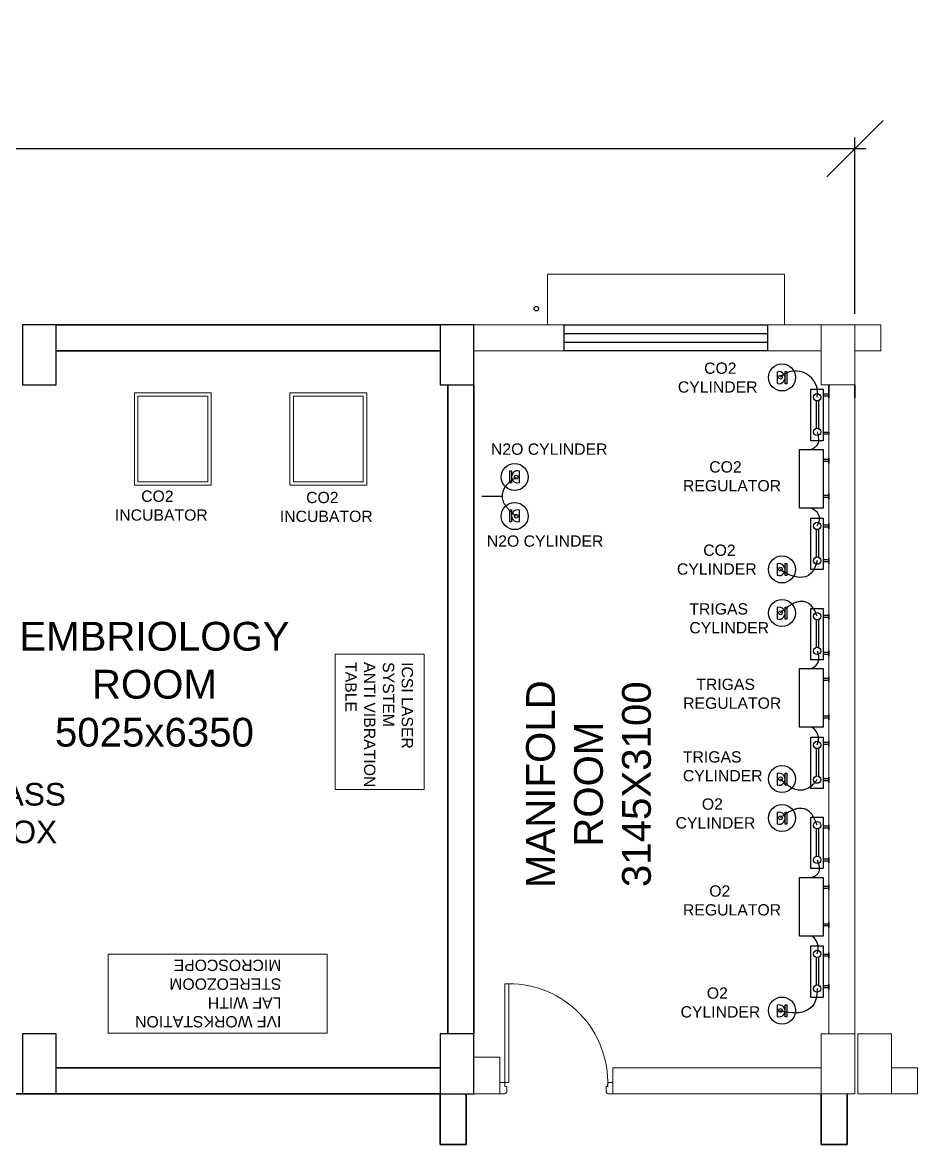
# Model space of a CAD drawing. Header units: millimetres. Extents: x 1448174 to 1599581, y -224422 to -106989.
# Drawn here: x 1487902 to 1495832, y -129313 to -119373 of the extents above; entities that cross this region are included whole.
import ezdxf

# ---------------------------------------------------------------- set-up
doc = ezdxf.new("R2010")
doc.units = ezdxf.units.MM
doc.header["$LTSCALE"] = 600
doc.header["$MEASUREMENT"] = 0
doc.header["$PDMODE"] = 35
for name, color, linetype in [('col', 5, 'Continuous'), ('fun-text', 250, 'Continuous'), ('MEP_HVAC_COPPER_PIPE', 5, 'Continuous'), ('TEXT', 253, 'Continuous'), ('wall', 1, 'Continuous'), ('Window', 4, 'Continuous')]:
    doc.layers.add(name, color=color, linetype=linetype)
for name, color, linetype, lineweight in [('D.F', 251, 'Continuous', 5), ('DOOR', 144, 'Continuous', 13), ('furniture', 30, 'Continuous', 9), ('P-Wall', 1, 'Continuous', 35)]:
    doc.layers.add(name, color=color, linetype=linetype, lineweight=lineweight)
doc.styles.add('ARIAL', font='arial.ttf')
doc.styles.add('ROMANT', font='romant.shx')
doc.dimstyles.get("Standard").update_dxf_attribs({"dimscale": 1.5, "dimtxt": 225, "dimasz": 200, "dimexe": 100, "dimexo": 100, "dimgap": 0.25, "dimtad": 0, "dimdec": 0, "dimzin": 0, "dimdsep": 46, "dimtxsty": 'ARIAL', "dimblk": 'OBLIQUE', "dimcen": 0.09, "dimdle": 100, "dimclrd": 256, "dimclre": 256, "dimclrt": 6, "dimadec": 0, "dimazin": 0, "dimtfac": 1, "dimtdec": 0, "dimtofl": 0, "dimtmove": 0, "dimatfit": 3, "dimfxl": 1, "dimtolj": 1, "dimtzin": 0, "dimarcsym": 0})

# ---------------------------------------------------------------- blocks, each defined once
blk = doc.blocks.new('W1800')
at = {"layer": 'wall', "color": 7}
for p, q in [((0, -57.5), (0, 172.5)), ((1800, 172.5), (1800, -57.5))]:
    blk.add_line(p, q, dxfattribs=at)
at = {"layer": 'Window'}
for p, q in [((0, 172.5), (1800, 172.5)), ((0, 97.5), (1800, 97.5)), ((1800, 17.5), (0, 17.5)), ((1800, -57.5), (0, -57.5))]:
    blk.add_line(p, q, dxfattribs=at)
blk = doc.blocks.new('A$C19B8274B')
at = {"layer": 'DOOR'}
blk.add_line((-45, 925), (-80, 925), dxfattribs=at)
at = {"layer": 'DOOR', "color": 8}
for p, q in [((-80, 50), (-80, 925)), ((-45, 50), (-45, 925)), ((-45, 50), (-80, 50)), ((-955, -50), (-955, -47.5)), ((-940, -35), (-942.5, -35)), ((-60, -35), (-57.5, -35)), ((-45, -50), (-45, -47.5))]:
    blk.add_line(p, q, dxfattribs=at)
for points in [[(-940, 15), (-955, 15), (-955, 50), (-1000, 50), (-1000, -50), (-955, -50)], [(-940, -35), (-940, 15)], [(-60, 15), (-45, 15), (-45, 50), (0, 50), (0, -50), (-45, -50)], [(-60, -35), (-60, 15)]]:
    blk.add_lwpolyline(points, dxfattribs=at)
for centre, radius, start, end in [((-80, 50), 875, 90, 182.29244), ((-955, -35), 12.5, 270, 0), ((-45, -35), 12.5, 180, 270)]:
    blk.add_arc(centre, radius, start, end, dxfattribs=at)
blk = doc.blocks.new('_Oblique')
at = {"color": 0, "linetype": 'ByBlock', "lineweight": -2}
blk.add_line((-0.5, -0.5), (0.5, 0.5), dxfattribs=at)
blk = doc.blocks.new('*D80')
at = {"layer": 'D.F', "color": 5, "lineweight": -2, "transparency": 16777216}
for p, q in [((1462002.1, -121953.3), (1462002.1, -120391.7)), ((1495277.1, -121953.3), (1495277.1, -120391.7)), ((1461902.1, -120491.7), (1474484.4, -120491.7)), ((1495377.1, -120491.7), (1482794.8, -120491.7))]:
    blk.add_line(p, q, dxfattribs=at)
at = {"layer": 'Defpoints', "color": 0, "transparency": 16777216}
for p in [(1462002.1, -120491.7), (1462002.1, -122053.3), (1495277.1, -122053.3)]:
    blk.add_point(p, dxfattribs=at)
at = {"layer": 'D.F', "color": 5, "lineweight": -2, "transparency": 16777216, "xscale": 500, "yscale": 500, "zscale": 500, "rotation": 180}
blk.add_blockref('_Oblique', (1462002.1, -120491.7), dxfattribs=at)
at = {"layer": 'D.F', "color": 5, "lineweight": -2, "transparency": 16777216, "xscale": 500, "yscale": 500, "zscale": 500}
blk.add_blockref('_Oblique', (1495277.1, -120491.7), dxfattribs=at)
at = {"layer": 'D.F', "color": 7, "transparency": 16777216, "insert": (1478639.6, -120491.7), "char_height": 750, "attachment_point": 5, "style": 'ROMANT'}
blk.add_mtext('\\A1;{\\H0.6667x;INFERTILITY CENTER}', dxfattribs=at)

msp = doc.modelspace()

# ---------------------------------------------------------------- linework, layer by layer
at = {"layer": 'col'}
for points in [[(1487902.098, -122583.2516), (1488202.098, -122583.2516), (1488202.098, -122053.2516), (1487902.098, -122053.2516)], [(1491602.098, -122583.2516), (1491902.098, -122583.2516), (1491902.098, -122053.2516), (1491602.098, -122053.2516)], [(1487902.098, -128863.2516), (1488202.098, -128863.2516), (1488202.098, -128333.2516), (1487902.098, -128333.2516)], [(1491602.098, -128863.2516), (1491902.098, -128863.2516), (1491902.098, -128333.2516), (1491602.098, -128333.2516)]]:
    msp.add_lwpolyline(points, close=True, dxfattribs=at)
at = {"layer": 'D.F'}
for p, q in [((1492702.4244, -122053.2516), (1491902.098, -122053.2516)), ((1492702.4244, -122053.2516), (1492702.4244, -122283.2516)), ((1494977.098, -122053.2516), (1494502.4244, -122053.2516)), ((1494502.4244, -122053.2516), (1494502.4244, -122283.2516)), ((1495277.098, -122053.2516), (1495507.098, -122053.2516)), ((1495507.098, -122053.2516), (1495507.098, -122283.2516)), ((1492702.4244, -122283.2516), (1491902.098, -122283.2516)), ((1494977.098, -122283.2516), (1494502.4244, -122283.2516)), ((1495507.098, -122283.2516), (1495277.098, -122283.2516)), ((1495047.098, -122675.7516), (1495047.098, -125498.2516)), ((1495277.098, -122698.2516), (1495277.098, -125183.2516)), ((1495277.098, -125183.2516), (1495277.098, -128333.2516)), ((1495047.098, -125498.2516), (1495047.098, -128333.2516)), ((1491902.098, -128540.2516), (1492132.098, -128540.2516)), ((1492132.098, -128540.2516), (1492132.098, -128863.2516)), ((1493132.098, -128633.2516), (1494977.098, -128633.2516)), ((1493132.098, -128633.2516), (1493132.098, -128863.2516)), ((1495602.098, -128633.2516), (1495832.098, -128633.2516)), ((1495832.098, -128633.2516), (1495832.098, -128863.2516)), ((1491902.098, -128863.2516), (1492132.098, -128863.2516)), ((1493132.098, -128863.2516), (1494977.098, -128863.2516)), ((1495832.098, -128863.2516), (1495602.098, -128863.2516))]:
    msp.add_line(p, q, dxfattribs=at)
msp.add_lwpolyline([(1494652.4244, -122053.2516), (1494652.4244, -121603.2516), (1492552.4244, -121603.2516), (1492552.4244, -122053.2516)], dxfattribs=at)
for points in [[(1494977.098, -122583.2516), (1495277.098, -122583.2516), (1495277.098, -122053.2516), (1494977.098, -122053.2516)], [(1494977.098, -128863.2516), (1495277.098, -128863.2516), (1495277.098, -128333.2516), (1494977.098, -128333.2516)], [(1495302.098, -128863.2516), (1495602.098, -128863.2516), (1495602.098, -128333.2516), (1495302.098, -128333.2516)]]:
    msp.add_lwpolyline(points, close=True, dxfattribs=at)
at = {"layer": 'furniture', "lineweight": -3}
for p, q in [((1494587.4231, -122469.7628), (1494587.4231, -122569.926)), ((1494659.4153, -122519.8444), (1494659.4153, -122466.4286)), ((1494659.4153, -122466.4286), (1494674.598, -122466.4286)), ((1494659.4153, -122573.2602), (1494659.4153, -122519.8444)), ((1494674.598, -122466.4286), (1494674.598, -122573.2602)), ((1494674.598, -122573.2602), (1494659.4153, -122573.2602)), ((1494887.098, -123078.266), (1494887.098, -122623.266)), ((1494887.098, -122623.266), (1494997.098, -122623.266)), ((1494997.098, -122623.266), (1494997.098, -123078.266)), ((1494934.1682, -122723.9415), (1494934.1682, -122970.5906)), ((1494954.1682, -122723.9415), (1494954.1682, -122970.5906)), ((1494997.098, -122664.3362), (1495047.098, -122664.3362)), ((1495047.098, -122684.3362), (1494997.098, -122684.3362)), ((1495047.098, -122664.3362), (1495047.098, -122684.3362)), ((1494997.098, -123001.3362), (1495047.098, -123001.3362)), ((1495047.098, -123021.3362), (1494997.098, -123021.3362)), ((1495047.098, -123001.3362), (1495047.098, -123021.3362)), ((1494997.098, -123078.266), (1494887.098, -123078.266)), ((1494787.098, -123677.3362), (1494787.098, -123157.3362)), ((1494787.098, -123157.3362), (1494997.098, -123157.3362)), ((1494997.098, -123157.3362), (1494997.098, -123677.3362)), ((1494997.098, -123243.3362), (1495047.098, -123243.3362)), ((1495047.098, -123243.3362), (1495047.098, -123263.3362)), ((1492219.8494, -123450.9925), (1492219.8494, -123344.1609)), ((1492219.8494, -123344.1609), (1492235.0321, -123344.1609)), ((1492235.0321, -123344.1609), (1492235.0321, -123397.5767)), ((1492307.0244, -123447.6583), (1492307.0244, -123347.4951)), ((1495047.098, -123263.3362), (1494997.098, -123263.3362)), ((1492235.0321, -123450.9925), (1492219.8494, -123450.9925)), ((1492235.0321, -123397.5767), (1492235.0321, -123450.9925)), ((1492151.4567, -123572.4065), (1491971.8494, -123572.4065)), ((1494997.098, -123560.8362), (1495047.098, -123560.8362)), ((1495047.098, -123580.8362), (1494997.098, -123580.8362)), ((1495047.098, -123560.8362), (1495047.098, -123580.8362)), ((1492219.8494, -123797.4925), (1492219.8494, -123690.6609)), ((1492219.8494, -123690.6609), (1492235.0321, -123690.6609)), ((1492235.0321, -123690.6609), (1492235.0321, -123744.0767)), ((1492235.0321, -123744.0767), (1492235.0321, -123797.4925)), ((1492307.0244, -123794.1583), (1492307.0244, -123693.9951)), ((1494997.098, -123677.3362), (1494787.098, -123677.3362)), ((1492235.0321, -123797.4925), (1492219.8494, -123797.4925)), ((1494887.098, -124218.266), (1494887.098, -123763.266)), ((1494887.098, -123763.266), (1494997.098, -123763.266)), ((1494997.098, -123763.266), (1494997.098, -124218.266)), ((1494997.098, -123823.8362), (1495047.098, -123823.8362)), ((1495047.098, -123843.8362), (1494997.098, -123843.8362)), ((1495047.098, -123823.8362), (1495047.098, -123843.8362)), ((1494934.1682, -123863.9415), (1494934.1682, -124110.5906)), ((1494954.1682, -123863.9415), (1494954.1682, -124110.5906)), ((1494997.098, -124131.3362), (1495047.098, -124131.3362)), ((1495047.098, -124131.3362), (1495047.098, -124151.3362)), ((1494587.4231, -124170.2628), (1494587.4231, -124270.426)), ((1494659.4153, -124220.3444), (1494659.4153, -124166.9286)), ((1494659.4153, -124166.9286), (1494674.598, -124166.9286)), ((1494659.4153, -124273.7602), (1494659.4153, -124220.3444)), ((1494674.598, -124166.9286), (1494674.598, -124273.7602)), ((1494997.098, -124218.266), (1494887.098, -124218.266)), ((1495047.098, -124151.3362), (1494997.098, -124151.3362)), ((1494674.598, -124273.7602), (1494659.4153, -124273.7602)), ((1494587.4231, -124556.7628), (1494587.4231, -124656.926)), ((1494659.4153, -124606.8444), (1494659.4153, -124553.4286)), ((1494659.4153, -124553.4286), (1494674.598, -124553.4286)), ((1494659.4153, -124660.2602), (1494659.4153, -124606.8444)), ((1494674.598, -124553.4286), (1494674.598, -124660.2602)), ((1494887.098, -125018.266), (1494887.098, -124563.266)), ((1494887.098, -124563.266), (1494997.098, -124563.266)), ((1494997.098, -124563.266), (1494997.098, -125018.266)), ((1494997.098, -124624.8362), (1495047.098, -124624.8362)), ((1495047.098, -124644.8362), (1494997.098, -124644.8362)), ((1495047.098, -124624.8362), (1495047.098, -124644.8362)), ((1494674.598, -124660.2602), (1494659.4153, -124660.2602)), ((1494934.1682, -124663.9415), (1494934.1682, -124910.5906)), ((1494954.1682, -124663.9415), (1494954.1682, -124910.5906)), ((1494997.098, -125018.266), (1494887.098, -125018.266)), ((1494997.098, -124951.8362), (1495047.098, -124951.8362)), ((1495047.098, -124971.8362), (1494997.098, -124971.8362)), ((1495047.098, -124951.8362), (1495047.098, -124971.8362)), ((1494787.098, -125617.3362), (1494787.098, -125097.3362)), ((1494787.098, -125097.3362), (1494997.098, -125097.3362)), ((1494997.098, -125097.3362), (1494997.098, -125617.3362)), ((1494997.098, -125181.3362), (1495047.098, -125181.3362)), ((1495047.098, -125201.3362), (1494997.098, -125201.3362)), ((1495047.098, -125181.3362), (1495047.098, -125201.3362)), ((1494997.098, -125516.8362), (1495047.098, -125516.8362)), ((1495047.098, -125536.8362), (1494997.098, -125536.8362)), ((1495047.098, -125516.8362), (1495047.098, -125536.8362)), ((1494997.098, -125617.3362), (1494787.098, -125617.3362)), ((1494887.098, -126158.266), (1494887.098, -125703.266)), ((1494887.098, -125703.266), (1494997.098, -125703.266)), ((1494997.098, -125703.266), (1494997.098, -126158.266)), ((1494934.1682, -125803.9415), (1494934.1682, -126050.5906)), ((1494954.1682, -125803.9415), (1494954.1682, -126050.5906)), ((1494997.098, -125749.3362), (1495047.098, -125749.3362)), ((1495047.098, -125769.3362), (1494997.098, -125769.3362)), ((1495047.098, -125749.3362), (1495047.098, -125769.3362)), ((1494587.4231, -126027.2628), (1494587.4231, -126127.426)), ((1494659.4153, -126077.3444), (1494659.4153, -126023.9286)), ((1494659.4153, -126023.9286), (1494674.598, -126023.9286)), ((1494674.598, -126023.9286), (1494674.598, -126130.7602)), ((1494659.4153, -126130.7602), (1494659.4153, -126077.3444)), ((1494674.598, -126130.7602), (1494659.4153, -126130.7602)), ((1494997.098, -126070.8362), (1495047.098, -126070.8362)), ((1495047.098, -126090.8362), (1494997.098, -126090.8362)), ((1495047.098, -126070.8362), (1495047.098, -126090.8362)), ((1494997.098, -126158.266), (1494887.098, -126158.266)), ((1494587.4231, -126372.7628), (1494587.4231, -126472.926)), ((1494659.4153, -126422.8444), (1494659.4153, -126369.4286)), ((1494659.4153, -126369.4286), (1494674.598, -126369.4286)), ((1494659.4153, -126476.2602), (1494659.4153, -126422.8444)), ((1494674.598, -126369.4286), (1494674.598, -126476.2602)), ((1494887.098, -126869.266), (1494887.098, -126414.266)), ((1494887.098, -126414.266), (1494997.098, -126414.266)), ((1494997.098, -126414.266), (1494997.098, -126869.266)), ((1494674.598, -126476.2602), (1494659.4153, -126476.2602)), ((1494934.1682, -126514.9415), (1494934.1682, -126761.5906)), ((1494954.1682, -126514.9415), (1494954.1682, -126761.5906)), ((1494997.098, -126491.3362), (1495047.098, -126491.3362)), ((1495047.098, -126511.3362), (1494997.098, -126511.3362)), ((1495047.098, -126491.3362), (1495047.098, -126511.3362)), ((1494997.098, -126783.3362), (1495047.098, -126783.3362)), ((1495047.098, -126803.3362), (1494997.098, -126803.3362)), ((1495047.098, -126783.3362), (1495047.098, -126803.3362)), ((1494997.098, -126869.266), (1494887.098, -126869.266)), ((1494787.098, -127468.3362), (1494787.098, -126948.3362)), ((1494787.098, -126948.3362), (1494997.098, -126948.3362)), ((1494997.098, -126948.3362), (1494997.098, -127468.3362)), ((1494997.098, -127024.3362), (1495047.098, -127024.3362)), ((1495047.098, -127024.3362), (1495047.098, -127044.3362)), ((1495047.098, -127044.3362), (1494997.098, -127044.3362)), ((1494997.098, -127356.8362), (1495047.098, -127356.8362)), ((1495047.098, -127376.8362), (1494997.098, -127376.8362)), ((1495047.098, -127356.8362), (1495047.098, -127376.8362)), ((1494997.098, -127468.3362), (1494787.098, -127468.3362)), ((1494887.098, -128009.266), (1494887.098, -127554.266)), ((1494887.098, -127554.266), (1494997.098, -127554.266)), ((1494997.098, -127554.266), (1494997.098, -128009.266)), ((1494997.098, -127625.3362), (1495047.098, -127625.3362)), ((1495047.098, -127625.3362), (1495047.098, -127645.3362)), ((1494934.1682, -127654.9415), (1494934.1682, -127901.5906)), ((1494954.1682, -127654.9415), (1494954.1682, -127901.5906)), ((1495047.098, -127645.3362), (1494997.098, -127645.3362)), ((1494997.098, -127904.8362), (1495047.098, -127904.8362)), ((1495047.098, -127924.8362), (1494997.098, -127924.8362)), ((1495047.098, -127904.8362), (1495047.098, -127924.8362)), ((1494997.098, -128009.266), (1494887.098, -128009.266)), ((1494587.4231, -128078.2628), (1494587.4231, -128178.426)), ((1494659.4153, -128128.3444), (1494659.4153, -128074.9286)), ((1494659.4153, -128074.9286), (1494674.598, -128074.9286)), ((1494674.598, -128074.9286), (1494674.598, -128181.7602)), ((1494659.4153, -128181.7602), (1494659.4153, -128128.3444)), ((1494674.598, -128181.7602), (1494659.4153, -128181.7602))]:
    msp.add_line(p, q, dxfattribs=at)
at = {"layer": 'furniture'}
for p, q in [((1490672.0687, -124968.3688), (1491462.0687, -124968.3688)), ((1490672.0687, -126168.3688), (1490672.0687, -124968.3688)), ((1491462.0687, -124968.3688), (1491462.0687, -126168.3688)), ((1491462.0687, -126168.3688), (1490672.0687, -126168.3688)), ((1488662.098, -128326.8441), (1488662.098, -127626.8441)), ((1488662.098, -127626.8441), (1490602.098, -127626.8441)), ((1490602.098, -127626.8441), (1490602.098, -128326.8441)), ((1490602.098, -128326.8441), (1488662.098, -128326.8441))]:
    msp.add_line(p, q, dxfattribs=at)
for points in [[(1489574.098, -123472.8688), (1488894.098, -123472.8688), (1488894.098, -122652.8688), (1489574.098, -122652.8688)], [(1490952.0687, -122652.8688), (1490952.0687, -123472.8688), (1490272.0687, -123472.8688), (1490272.0687, -122652.8688)], [(1489544.098, -123442.8688), (1488924.098, -123442.8688), (1488924.098, -122682.8688), (1489544.098, -122682.8688)], [(1490922.0687, -122682.8688), (1490922.0687, -123442.8688), (1490302.0687, -123442.8688), (1490302.0687, -122682.8688)]]:
    msp.add_lwpolyline(points, close=True, dxfattribs=at)
at = {"layer": 'furniture', "lineweight": -3}
for centre, radius in [((1494631.098, -122517.8362), 120), ((1494617.598, -122516.3362), 16.5529), ((1494942.098, -122693.766), 32.5), ((1494942.098, -123000.766), 32.5), ((1492263.3494, -123399.5849), 120), ((1492276.8494, -123401.0849), 16.5529), ((1492263.3494, -123746.0849), 120), ((1492276.8494, -123747.5849), 16.5529), ((1494942.098, -123833.766), 32.5), ((1494631.098, -124218.3362), 120), ((1494942.098, -124140.766), 32.5), ((1494617.598, -124216.8362), 16.5529), ((1494631.098, -124604.8362), 120), ((1494617.598, -124603.3362), 16.5529), ((1494942.098, -124633.766), 32.5), ((1494942.098, -124940.766), 32.5), ((1494942.098, -125773.766), 32.5), ((1494631.098, -126075.3362), 120), ((1494617.598, -126073.8362), 16.5529), ((1494942.098, -126080.766), 32.5), ((1494631.098, -126420.8362), 120), ((1494617.598, -126419.3362), 16.5529), ((1494942.098, -126484.766), 32.5), ((1494942.098, -126791.766), 32.5), ((1494942.098, -127624.766), 32.5), ((1494942.098, -127931.766), 32.5), ((1494631.098, -128126.3362), 120), ((1494617.598, -128124.8362), 16.5529)]:
    msp.add_circle(centre, radius, dxfattribs=at)
for centre, radius, start, end in [((1494605.9995, -122519.8444), 53.4158, 249.64897831, 110.35102169), ((1494752.7182, -122654.6686), 193.3735, 348.33517704, 134.32699375), ((1492288.4479, -123397.5767), 53.4158, 69.64897831, 290.35102169), ((1492288.4479, -123744.0767), 53.4158, 69.64897831, 290.35102169), ((1494605.9995, -124220.3444), 53.4158, 249.64897831, 110.35102169), ((1494605.9995, -124606.8444), 53.4158, 249.64897831, 110.35102169), ((1494605.9995, -126077.3444), 53.4158, 249.64897831, 110.35102169), ((1494605.9995, -126422.8444), 53.4158, 249.64897831, 110.35102169), ((1494605.9995, -128128.3444), 53.4158, 249.64897831, 110.35102169)]:
    msp.add_arc(centre, radius, start, end, dxfattribs=at)
for points, degree in [([(1494942.098, -123000.766), (1494976.3494, -123104.8362), (1494892.098, -123157.3362), (1494892.098, -123157.3362), (1494892.098, -123157.3362), (1494892.3494, -123157.3362)], 3), ([(1492276.8494, -123401.0849), (1492025.8494, -123560.3362), (1492276.8494, -123747.5849)], 2), ([(1494942.098, -123833.766), (1495015.3494, -123727.8362), (1494892.098, -123677.3362), (1494894.8494, -123676.8362)], 3), ([(1494942.098, -124140.766), (1494881.8494, -124421.3362), (1494617.598, -124216.8362), (1494615.3494, -124222.3362)], 3), ([(1494942.098, -124633.766), (1494855.8494, -124385.3362), (1494617.598, -124603.3362)], 2), ([(1494942.098, -124940.766), (1494989.3494, -125063.3362), (1494892.098, -125097.3362), (1494895.3494, -125097.3362)], 3), ([(1494942.098, -125773.766), (1494987.8494, -125662.8362), (1494892.098, -125617.3362), (1494894.8494, -125615.8362)], 3), ([(1494942.098, -126080.766), (1494808.3494, -126271.8362), (1494617.598, -126073.8362)], 2), ([(1494942.098, -126484.766), (1494858.3494, -126223.8362), (1494617.598, -126419.3362)], 2), ([(1494942.098, -126791.766), (1494997.3494, -126920.3362), (1494892.098, -126948.3362)], 2), ([(1494942.098, -127624.766), (1494980.8494, -127506.3362), (1494892.098, -127468.3362), (1494892.3494, -127463.8362)], 3), ([(1494942.098, -127931.766), (1494950.3494, -128243.3362), (1494617.598, -128124.8362), (1494612.8494, -128127.3362)], 3)]:
    msp.add_open_spline(points, degree=degree, dxfattribs=at)
at = {"layer": 'MEP_HVAC_COPPER_PIPE'}
msp.add_circle((1492455.3279, -121908.2516), 20, dxfattribs=at)
at = {"layer": 'P-Wall'}
for p, q in [((1488202.098, -122053.2516), (1491602.098, -122053.2516)), ((1488202.098, -122283.2516), (1491602.098, -122283.2516)), ((1491602.098, -128863.2516), (1491602.098, -129313.2516)), ((1491832.098, -129313.2516), (1491832.098, -128863.2516)), ((1494977.098, -128863.2516), (1494977.098, -129313.2516)), ((1495207.098, -129313.2516), (1495207.098, -128863.2516)), ((1491602.098, -129313.2516), (1491832.098, -129313.2516)), ((1494977.098, -129313.2516), (1495207.098, -129313.2516))]:
    msp.add_line(p, q, dxfattribs=at)
at = {"layer": 'P-Wall', "linetype": 'Continuous'}
for p, q in [((1491672.098, -122583.2516), (1491672.098, -128333.2516)), ((1491902.098, -122583.2516), (1491902.098, -128333.2516)), ((1495047.098, -122698.2516), (1495047.098, -122583.2516)), ((1495047.098, -122698.2516), (1495047.098, -122653.2516)), ((1495277.098, -122698.2516), (1495277.098, -122583.2516)), ((1495277.098, -122698.2516), (1495277.098, -122653.2516)), ((1495047.098, -123277.2516), (1495047.098, -123232.2516)), ((1495047.098, -123594.7516), (1495047.098, -123549.7516)), ((1495047.098, -123857.7516), (1495047.098, -123812.7516)), ((1495047.098, -124165.2516), (1495047.098, -124120.2516)), ((1495047.098, -124658.7516), (1495047.098, -124613.7516)), ((1495047.098, -124985.7516), (1495047.098, -124940.7516)), ((1495047.098, -125215.2516), (1495047.098, -125170.2516)), ((1495047.098, -125550.7516), (1495047.098, -125505.7516)), ((1495047.098, -125783.2516), (1495047.098, -125738.2516)), ((1495047.098, -126104.7516), (1495047.098, -126059.7516)), ((1495047.098, -126525.2516), (1495047.098, -126480.2516)), ((1495047.098, -126817.2516), (1495047.098, -126772.2516)), ((1495047.098, -127058.2516), (1495047.098, -127013.2516)), ((1495047.098, -127390.7516), (1495047.098, -127345.7516)), ((1495047.098, -127659.2516), (1495047.098, -127614.2516)), ((1495047.098, -127938.7516), (1495047.098, -127893.7516)), ((1488202.098, -128633.2516), (1491602.098, -128633.2516)), ((1489089.098, -128633.2516), (1489089.098, -128633.2516)), ((1486532.098, -128863.2516), (1491602.098, -128863.2516))]:
    msp.add_line(p, q, dxfattribs=at)

# ---------------------------------------------------------------- block references
at = {"layer": 'D.F'}
msp.add_blockref('W1800', (1492702.4244, -122225.7516), dxfattribs=at)
at = {"layer": 'D.F', "xscale": -1}
msp.add_blockref('A$C19B8274B', (1492132.098, -128813.2516), dxfattribs=at)

# ---------------------------------------------------------------- texts
at = {"layer": 'fun-text', "lineweight": -3, "char_height": 100, "attachment_point": 1, "style": 'ARIAL'}
for s, insert in [('      CO2 CYLINDER', (1493708.3494, -122385.8362)), ('N2O CYLINDER', (1492052.8494, -123102.8362)), ('      CO2 REGULATOR', (1493753.8494, -123260.4172)), ('      CO2 INCUBATOR', (1488721.2126, -123519.9631)), ('      CO2 INCUBATOR', (1490182.5911, -123531.4401)), ('N2O CYLINDER', (1492016.3494, -123917.3362)), ('      CO2 CYLINDER', (1493700.3494, -123998.3362)), ('TRIGAS  CYLINDER', (1493810.3494, -124518.3362)), ('   TRIGAS REGULATOR', (1493755.3494, -125186.3362)), ('TRIGAS  CYLINDER', (1493752.8494, -125829.3362)), ('      O2 CYLINDER', (1493688.3494, -126247.0069)), ('      O2 REGULATOR', (1493753.8494, -127017.4172)), ('      O2 CYLINDER', (1493732.4619, -127921.2949))]:
    msp.add_mtext_dynamic_manual_height_columns(s, width=1049.965768, gutter_width=1375, heights=[0], dxfattribs=dict(at, insert=insert))
for s, width, insert, rotation in [('ICSI LASER SYSTEM\\PANTI VIBRATION TABLE', 1279.536873, (1491362.0481, -125039.3525), 270), ('IVF WORKSTATION LAF WITH STEREOZOOM MICROSCOPE', 1333.717393, (1490196.3887, -128275.504), 180)]:
    msp.add_mtext_dynamic_manual_height_columns(s, width=width, gutter_width=1375, heights=[0], dxfattribs=dict(at, insert=insert, rotation=rotation))
at = {"layer": 'TEXT', "attachment_point": 5, "style": 'ARIAL'}
for s, insert, char_height, width in [('EMBRIOLOGY ROOM 5025x6350', (1489071.3494, -125237.3362), 255, 2711.592769), ('PASS BOX', (1487914.4897, -126378.5412), 200, 1149.249659)]:
    msp.add_mtext(s, dxfattribs=dict(at, insert=insert, char_height=char_height, width=width))
at = {"layer": 'TEXT', "insert": (1492918.3494, -126121.3362), "char_height": 255, "width": 2493.816508, "attachment_point": 5, "rotation": 90, "style": 'ARIAL'}
msp.add_mtext('MANIFOLD ROOM\\P3145X3100', dxfattribs=at)

# ---------------------------------------------------------------- dimensions: what is measured, and where the dimension line sits
at = {"layer": 'D.F'}
dim = msp.add_aligned_dim(p1=(1495277.098, -122053.2516), p2=(1462002.098, -122053.2516), distance=-1561.56, text='{\\H0.6667x;INFERTILITY CENTER}', dimstyle='Standard', override={"dimscale": 1, "dimtxt": 750, "dimasz": 500, "dimtxsty": 'ROMANT', "dimclrd": 5, "dimclre": 5, "dimclrt": 7}, dxfattribs=at)
dim.commit()
dim.dimension.update_dxf_attribs({"geometry": '*D80', "text_midpoint": (1478639.598, -120491.6917)})

doc.saveas('drawing.dxf')
